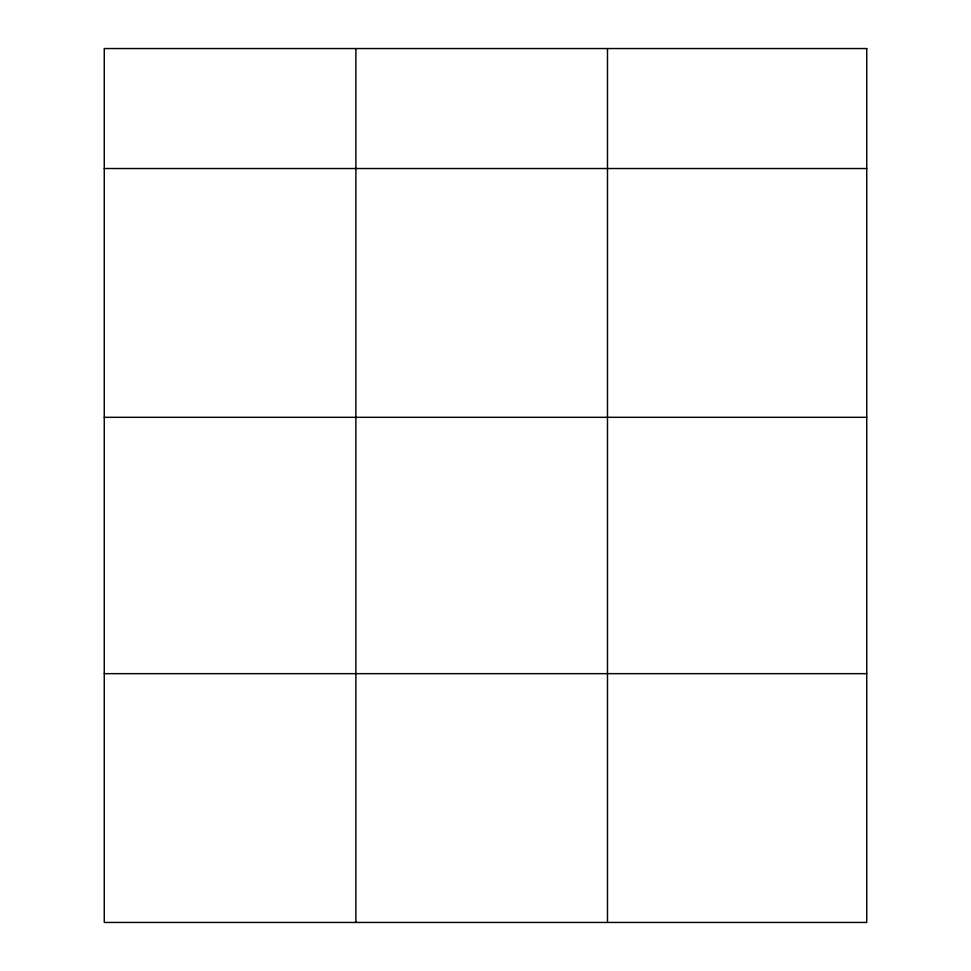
<?xml version="1.0" encoding="UTF-8"?>
<svg xmlns="http://www.w3.org/2000/svg" width="971" height="971" viewBox="0 0 971 971"><rect width="100%" height="100%" fill="white"/><g stroke="black" fill="none" stroke-linecap="round" stroke-linejoin="round"><path stroke-width="1.46" d="M104.261 168.517L866.739 168.517M104.261 417.312L866.739 417.312M104.261 673.656L866.739 673.656M607.494 48.55L607.494 922.45M355.884 48.55L355.884 922.45M866.739 48.55L104.261 48.55L104.261 922.45L866.739 922.45L866.739 48.55"/></g></svg>
